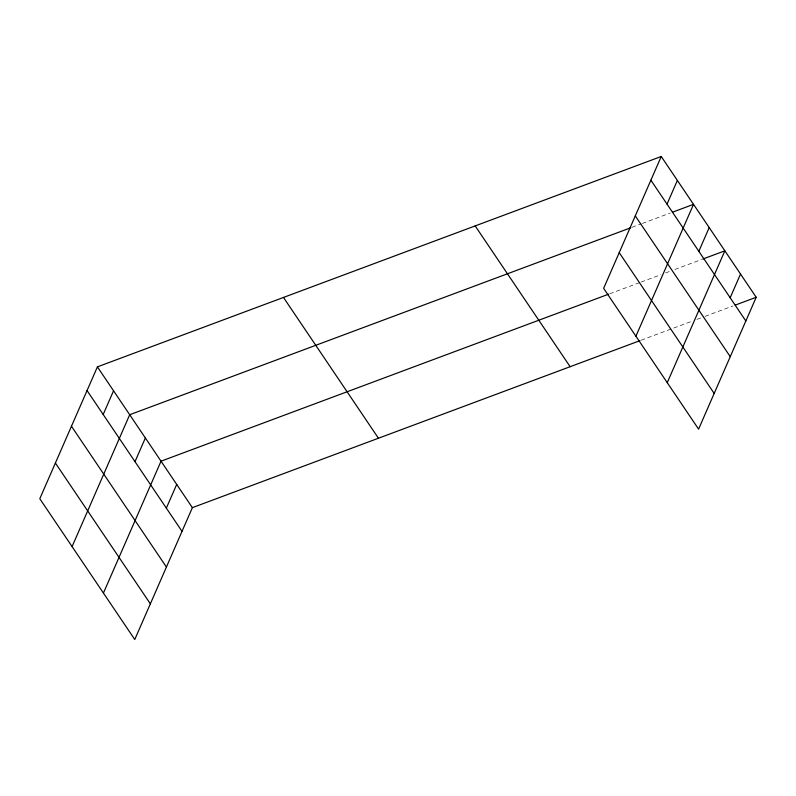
<?xml version="1.0" encoding="UTF-8"?>
<svg xmlns="http://www.w3.org/2000/svg" width="796" height="796" viewBox="0 0 796 796"><rect width="100%" height="100%" fill="white"/><g stroke="black" fill="none" stroke-linecap="round" stroke-linejoin="round"><path stroke-width="0.6" stroke-dasharray="3.98 2.98" d="M631.885 227.348L641.188 223.875M642.352 223.447L670.262 213.029M609.736 293.774L639.974 282.49M641.128 282.053L660.899 274.68M665.555 272.948L670.202 271.207M674.859 269.476L701.604 259.496M641.078 340.23L692.241 321.146M696.888 319.405L703.873 316.808M705.037 316.37L732.947 305.953"/><path stroke-width="1.19" d="M661.237 156.484L603.627 288.341L698.59 429.134L756.2 297.276L661.237 156.484L97.41 366.866L39.8 498.724L134.763 639.516L192.373 507.659L639.914 340.668M103.191 414.507L113.549 390.796M72.088 546.593L129.698 414.736L630.731 227.785M135.012 461.67L145.369 437.959M103.43 593.05L161.031 461.192L608.572 294.202M166.344 508.137L176.702 484.426M667.018 204.124L677.376 180.423M635.914 336.21L693.525 204.353L672.59 212.164M698.838 251.287L709.196 227.586M667.257 382.677L724.857 250.82L702.768 259.058M730.171 297.754L740.529 274.043M735.265 305.087L756.2 297.276M650.879 180.195L745.842 320.987M635.288 215.885L730.25 356.678M619.218 252.65L714.181 393.443M475.172 225.905L570.135 366.707M283.475 297.435L378.438 438.228M97.41 366.866L192.373 507.659M87.053 390.567L182.015 531.36M71.461 426.258L166.424 567.05M55.392 463.033L150.354 603.826"/></g></svg>
